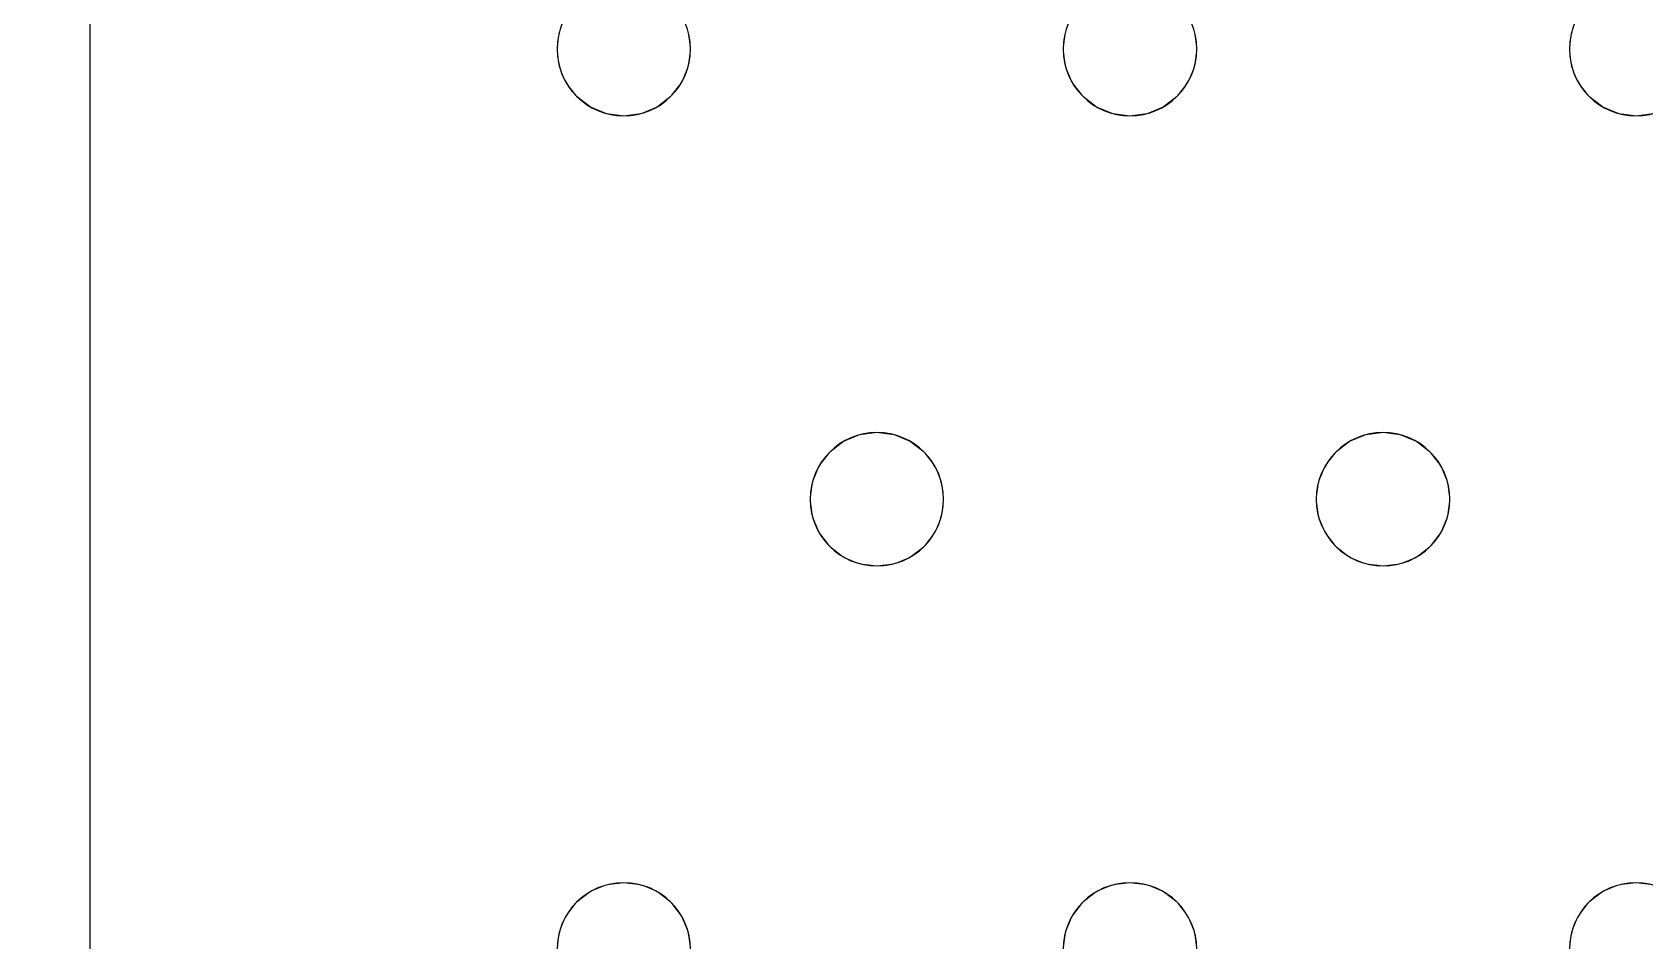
# Model space of a CAD drawing. Header units: millimetres. Extents: x -1 to 1601, y -701 to 1.
# Drawn here: x 800 to 896.6, y -259.5 to -205 of the extents above; entities that cross this region are included whole.
import ezdxf

# ---------------------------------------------------------------- set-up
doc = ezdxf.new("R2010")
doc.units = ezdxf.units.MM
doc.layers.add('IQ_200_3D', color=1, linetype='Continuous')
doc.layers.add('IQ_204_2D', color=7, linetype='Continuous')

msp = doc.modelspace()

# ---------------------------------------------------------------- linework, layer by layer
at = {"layer": 'IQ_200_3D', "lineweight": 18}
for points, invisible_edges in [([(122.762, -68.034, 850), (1477.238, -68.034, 850), (1477.238, -397.966, 850), (122.762, -397.966, 850)], 10), ([(122.762, -68.034, 860), (122.762, -397.966, 860), (1477.238, -397.966, 860), (1477.238, -68.034, 860)], 5), ([(803.451, -145, 888), (831.451, -206, 888), (831.587, -207.035, 888), (831.587, -258.965, 888)], 13), ([(831.451, -206, 888), (803.451, -145, 888), (831.587, -204.965, 888)], 3), ([(803.451, -386.2, 888), (803.451, -145, 888), (831.451, -260, 888), (831.587, -261.035, 888)], 10), ([(831.451, -260, 888), (803.451, -145, 888), (831.587, -258.965, 888)], 3), ([(831.451, -206, 890), (831.587, -204.965, 890), (803.451, -145, 890)], 14), ([(831.587, -207.035, 890), (831.451, -206, 890), (803.451, -145, 890), (831.587, -258.965, 890)], 14), ([(831.451, -260, 890), (831.587, -258.965, 890), (803.451, -145, 890), (803.451, -386.2, 890)], 10), ([(831.587, -204.965, 890), (831.451, -206, 890), (831.451, -206, 888), (831.587, -204.965, 888)], 8), ([(839.451, -206, 890), (839.315, -204.965, 890), (839.315, -204.965, 888), (839.451, -206, 888)], 2), ([(861.784, -206, 888), (861.921, -207.035, 888), (839.451, -206, 888), (839.315, -204.965, 888)], 10), ([(839.315, -204.965, 888), (861.921, -204.965, 888), (861.784, -206, 888)], 13), ([(861.784, -206, 890), (861.921, -204.965, 890), (839.315, -204.965, 890), (839.451, -206, 890)], 10), ([(861.921, -204.965, 890), (861.784, -206, 890), (861.784, -206, 888), (861.921, -204.965, 888)], 8), ([(869.784, -206, 890), (869.648, -204.965, 890), (869.648, -204.965, 888), (869.784, -206, 888)], 2), ([(869.648, -204.965, 888), (892.254, -204.965, 888), (892.118, -206, 888), (869.784, -206, 888)], 5), ([(892.118, -206, 890), (892.254, -204.965, 890), (869.648, -204.965, 890), (869.784, -206, 890)], 10), ([(892.254, -204.965, 890), (892.118, -206, 890), (892.118, -206, 888), (892.254, -204.965, 888)], 8), ([(831.451, -206, 890), (831.587, -207.035, 890), (831.587, -207.035, 888), (831.451, -206, 888)], 2), ([(839.315, -207.035, 890), (839.451, -206, 890), (839.451, -206, 888), (839.315, -207.035, 888)], 8), ([(839.451, -206, 888), (861.921, -207.035, 888), (839.315, -207.035, 888)], 3), ([(861.921, -207.035, 890), (861.784, -206, 890), (839.451, -206, 890), (839.315, -207.035, 890)], 10), ([(861.784, -206, 890), (861.921, -207.035, 890), (861.921, -207.035, 888), (861.784, -206, 888)], 2), ([(869.648, -207.035, 890), (869.784, -206, 890), (869.784, -206, 888), (869.648, -207.035, 888)], 8), ([(869.648, -207.035, 888), (869.784, -206, 888), (892.254, -207.035, 888), (892.654, -208, 888)], 10), ([(892.254, -207.035, 890), (892.118, -206, 890), (869.784, -206, 890), (869.648, -207.035, 890)], 10), ([(892.118, -206, 888), (892.254, -207.035, 888), (869.784, -206, 888)], 14), ([(892.118, -206, 890), (892.254, -207.035, 890), (892.254, -207.035, 888), (892.118, -206, 888)], 2), ([(831.587, -207.035, 890), (831.987, -208, 890), (831.987, -208, 888), (831.587, -207.035, 888)], 10), ([(831.587, -258.965, 888), (831.587, -207.035, 888), (831.987, -208, 888), (831.987, -258, 888)], 5), ([(831.987, -208, 890), (831.587, -207.035, 890), (831.587, -258.965, 890), (831.987, -258, 890)], 10), ([(838.915, -208, 890), (839.315, -207.035, 890), (839.315, -207.035, 888), (838.915, -208, 888)], 10), ([(862.32, -208, 888), (838.915, -208, 888), (839.315, -207.035, 888), (861.921, -207.035, 888)], 5), ([(862.32, -208, 890), (861.921, -207.035, 890), (839.315, -207.035, 890), (838.915, -208, 890)], 10), ([(861.921, -207.035, 890), (862.32, -208, 890), (862.32, -208, 888), (861.921, -207.035, 888)], 10), ([(869.248, -208, 890), (869.648, -207.035, 890), (869.648, -207.035, 888), (869.248, -208, 888)], 10), ([(869.648, -207.035, 888), (892.654, -208, 888), (869.248, -208, 888)], 3), ([(892.654, -208, 890), (892.254, -207.035, 890), (869.648, -207.035, 890), (869.248, -208, 890)], 10), ([(892.254, -207.035, 890), (892.654, -208, 890), (892.654, -208, 888), (892.254, -207.035, 888)], 10), ([(831.987, -208, 890), (832.623, -208.828, 890), (832.623, -208.828, 888), (831.987, -208, 888)], 10), ([(831.987, -208, 888), (832.623, -208.828, 888), (832.623, -257.172, 888), (831.987, -258, 888)], 10), ([(832.623, -208.828, 890), (831.987, -208, 890), (832.623, -257.172, 890), (833.451, -256.536, 890)], 10), ([(831.987, -208, 890), (831.987, -258, 890), (832.623, -257.172, 890)], 13), ([(838.279, -208.828, 890), (838.915, -208, 890), (838.915, -208, 888), (838.279, -208.828, 888)], 10), ([(838.279, -208.828, 888), (838.915, -208, 888), (850.618, -229, 888), (849.582, -229.136, 888)], 10), ([(850.618, -229, 890), (838.915, -208, 890), (838.279, -208.828, 890), (849.582, -229.136, 890)], 5), ([(862.32, -208, 888), (862.956, -208.828, 888), (850.618, -229, 888), (838.915, -208, 888)], 14), ([(850.618, -229, 890), (862.956, -208.828, 890), (862.32, -208, 890), (838.915, -208, 890)], 13), ([(862.32, -208, 890), (862.956, -208.828, 890), (862.956, -208.828, 888), (862.32, -208, 888)], 10), ([(868.613, -208.828, 890), (869.248, -208, 890), (869.248, -208, 888), (868.613, -208.828, 888)], 10), ([(880.951, -229, 888), (868.613, -208.828, 888), (869.248, -208, 888), (892.654, -208, 888)], 13), ([(880.951, -229, 890), (869.248, -208, 890), (868.613, -208.828, 890)], 13), ([(892.654, -208, 890), (869.248, -208, 890), (880.951, -229, 890), (893.289, -208.828, 890)], 7), ([(880.951, -229, 888), (892.654, -208, 888), (893.289, -208.828, 888), (881.986, -229.136, 888)], 5), ([(892.654, -208, 890), (893.289, -208.828, 890), (893.289, -208.828, 888), (892.654, -208, 888)], 10), ([(832.623, -208.828, 890), (833.451, -209.464, 890), (833.451, -209.464, 888), (832.623, -208.828, 888)], 10), ([(832.623, -208.828, 888), (833.451, -209.464, 888), (833.451, -256.536, 888), (832.623, -257.172, 888)], 10), ([(833.451, -209.464, 890), (832.623, -208.828, 890), (833.451, -256.536, 890), (846.618, -233, 890)], 14), ([(833.451, -209.464, 890), (834.416, -209.864, 890), (834.416, -209.864, 888), (833.451, -209.464, 888)], 10), ([(833.451, -209.464, 888), (846.754, -231.965, 888), (846.618, -233, 888), (833.451, -256.536, 888)], 13), ([(834.416, -209.864, 888), (846.754, -231.965, 888), (833.451, -209.464, 888)], 3), ([(846.754, -231.965, 890), (834.416, -209.864, 890), (833.451, -209.464, 890), (846.618, -233, 890)], 5), ([(836.486, -209.864, 890), (837.451, -209.464, 890), (837.451, -209.464, 888), (836.486, -209.864, 888)], 10), ([(836.486, -209.864, 888), (837.451, -209.464, 888), (848.618, -229.536, 888), (847.789, -230.172, 888)], 10), ([(848.618, -229.536, 890), (837.451, -209.464, 890), (836.486, -209.864, 890)], 13), ([(837.451, -209.464, 890), (838.279, -208.828, 890), (838.279, -208.828, 888), (837.451, -209.464, 888)], 10), ([(837.451, -209.464, 888), (838.279, -208.828, 888), (849.582, -229.136, 888), (848.618, -229.536, 888)], 10), ([(849.582, -229.136, 890), (838.279, -208.828, 890), (837.451, -209.464, 890), (848.618, -229.536, 890)], 5), ([(862.956, -208.828, 888), (863.784, -209.464, 888), (851.653, -229.136, 888), (850.618, -229, 888)], 10), ([(862.956, -208.828, 890), (850.618, -229, 890), (851.653, -229.136, 890)], 13), ([(863.784, -209.464, 890), (862.956, -208.828, 890), (851.653, -229.136, 890), (852.618, -229.536, 890)], 10), ([(852.618, -229.536, 888), (851.653, -229.136, 888), (863.784, -209.464, 888), (864.749, -209.864, 888)], 10), ([(864.749, -209.864, 890), (863.784, -209.464, 890), (852.618, -229.536, 890), (853.446, -230.172, 890)], 10), ([(862.956, -208.828, 890), (863.784, -209.464, 890), (863.784, -209.464, 888), (862.956, -208.828, 888)], 10), ([(863.784, -209.464, 890), (864.749, -209.864, 890), (864.749, -209.864, 888), (863.784, -209.464, 888)], 10), ([(866.82, -209.864, 890), (867.784, -209.464, 890), (867.784, -209.464, 888), (866.82, -209.864, 888)], 10), ([(866.82, -209.864, 888), (867.784, -209.464, 888), (878.951, -229.536, 888), (878.122, -230.172, 888)], 10), ([(878.951, -229.536, 890), (879.916, -229.136, 890), (867.784, -209.464, 890), (866.82, -209.864, 890)], 10), ([(867.784, -209.464, 890), (868.613, -208.828, 890), (868.613, -208.828, 888), (867.784, -209.464, 888)], 10), ([(867.784, -209.464, 888), (868.613, -208.828, 888), (879.916, -229.136, 888), (878.951, -229.536, 888)], 10), ([(879.916, -229.136, 890), (880.951, -229, 890), (868.613, -208.828, 890), (867.784, -209.464, 890)], 10), ([(868.613, -208.828, 888), (880.951, -229, 888), (879.916, -229.136, 888)], 13), ([(881.986, -229.136, 890), (893.289, -208.828, 890), (880.951, -229, 890)], 3), ([(881.986, -229.136, 888), (893.289, -208.828, 888), (894.118, -209.464, 888), (882.951, -229.536, 888)], 5), ([(894.118, -209.464, 890), (893.289, -208.828, 890), (881.986, -229.136, 890), (882.951, -229.536, 890)], 10), ([(895.082, -209.864, 888), (883.779, -230.172, 888), (882.951, -229.536, 888), (894.118, -209.464, 888)], 5), ([(895.082, -209.864, 890), (894.118, -209.464, 890), (882.951, -229.536, 890), (883.779, -230.172, 890)], 10), ([(893.289, -208.828, 890), (894.118, -209.464, 890), (894.118, -209.464, 888), (893.289, -208.828, 888)], 10), ([(894.118, -209.464, 890), (895.082, -209.864, 890), (895.082, -209.864, 888), (894.118, -209.464, 888)], 10), ([(835.451, -210, 888), (834.416, -209.864, 888), (834.416, -209.864, 890), (835.451, -210, 890)], 10), ([(834.416, -209.864, 888), (835.451, -210, 888), (847.153, -231, 888), (846.754, -231.965, 888)], 10), ([(835.451, -210, 890), (834.416, -209.864, 890), (847.153, -231, 890), (847.789, -230.172, 890)], 10), ([(847.153, -231, 890), (834.416, -209.864, 890), (846.754, -231.965, 890)], 3), ([(836.486, -209.864, 888), (835.451, -210, 888), (835.451, -210, 890), (836.486, -209.864, 890)], 10), ([(835.451, -210, 888), (836.486, -209.864, 888), (847.789, -230.172, 888), (847.153, -231, 888)], 10), ([(836.486, -209.864, 890), (835.451, -210, 890), (847.789, -230.172, 890), (848.618, -229.536, 890)], 10), ([(864.749, -209.864, 888), (865.784, -210, 888), (853.446, -230.172, 888), (852.618, -229.536, 888)], 10), ([(865.784, -210, 890), (864.749, -209.864, 890), (853.446, -230.172, 890), (854.082, -231, 890)], 10), ([(865.784, -210, 888), (877.487, -231, 888), (854.082, -231, 888), (853.446, -230.172, 888)], 11), ([(877.487, -231, 890), (878.122, -230.172, 890), (865.784, -210, 890), (854.082, -231, 890)], 14), ([(865.784, -210, 888), (864.749, -209.864, 888), (864.749, -209.864, 890), (865.784, -210, 890)], 10), ([(866.82, -209.864, 888), (865.784, -210, 888), (865.784, -210, 890), (866.82, -209.864, 890)], 10), ([(865.784, -210, 888), (866.82, -209.864, 888), (878.122, -230.172, 888), (877.487, -231, 888)], 10), ([(878.122, -230.172, 890), (878.951, -229.536, 890), (866.82, -209.864, 890), (865.784, -210, 890)], 10), ([(883.779, -230.172, 888), (895.082, -209.864, 888), (896.118, -210, 888), (884.415, -231, 888)], 5), ([(896.118, -210, 890), (895.082, -209.864, 890), (883.779, -230.172, 890), (884.415, -231, 890)], 10), ([(907.82, -231, 888), (884.815, -231.965, 888), (884.415, -231, 888), (896.118, -210, 888)], 13), ([(907.82, -231, 890), (896.118, -210, 890), (884.415, -231, 890)], 15), ([(896.118, -210, 888), (895.082, -209.864, 888), (895.082, -209.864, 890), (896.118, -210, 890)], 10), ([(897.153, -209.864, 888), (896.118, -210, 888), (896.118, -210, 890), (897.153, -209.864, 890)], 10), ([(896.118, -210, 888), (897.153, -209.864, 888), (908.456, -230.172, 888), (907.82, -231, 888)], 10), ([(908.456, -230.172, 890), (897.153, -209.864, 890), (896.118, -210, 890), (907.82, -231, 890)], 5), ([(849.582, -229.136, 888), (850.618, -229, 888), (850.618, -229, 890), (849.582, -229.136, 890)], 10), ([(850.618, -229, 888), (851.653, -229.136, 888), (851.653, -229.136, 890), (850.618, -229, 890)], 10), ([(879.916, -229.136, 888), (880.951, -229, 888), (880.951, -229, 890), (879.916, -229.136, 890)], 10), ([(880.951, -229, 888), (881.986, -229.136, 888), (881.986, -229.136, 890), (880.951, -229, 890)], 10), ([(848.618, -229.536, 890), (847.789, -230.172, 890), (847.789, -230.172, 888), (848.618, -229.536, 888)], 10), ([(849.582, -229.136, 890), (848.618, -229.536, 890), (848.618, -229.536, 888), (849.582, -229.136, 888)], 10), ([(852.618, -229.536, 890), (851.653, -229.136, 890), (851.653, -229.136, 888), (852.618, -229.536, 888)], 10), ([(853.446, -230.172, 890), (852.618, -229.536, 890), (852.618, -229.536, 888), (853.446, -230.172, 888)], 10), ([(878.951, -229.536, 890), (878.122, -230.172, 890), (878.122, -230.172, 888), (878.951, -229.536, 888)], 10), ([(879.916, -229.136, 890), (878.951, -229.536, 890), (878.951, -229.536, 888), (879.916, -229.136, 888)], 10), ([(882.951, -229.536, 890), (881.986, -229.136, 890), (881.986, -229.136, 888), (882.951, -229.536, 888)], 10), ([(883.779, -230.172, 890), (882.951, -229.536, 890), (882.951, -229.536, 888), (883.779, -230.172, 888)], 10), ([(847.789, -230.172, 890), (847.153, -231, 890), (847.153, -231, 888), (847.789, -230.172, 888)], 10), ([(854.082, -231, 890), (853.446, -230.172, 890), (853.446, -230.172, 888), (854.082, -231, 888)], 10), ([(878.122, -230.172, 890), (877.487, -231, 890), (877.487, -231, 888), (878.122, -230.172, 888)], 10), ([(884.415, -231, 890), (883.779, -230.172, 890), (883.779, -230.172, 888), (884.415, -231, 888)], 10), ([(847.153, -231, 890), (846.754, -231.965, 890), (846.754, -231.965, 888), (847.153, -231, 888)], 10), ([(854.481, -231.965, 890), (854.082, -231, 890), (854.082, -231, 888), (854.481, -231.965, 888)], 10), ([(854.481, -231.965, 888), (854.082, -231, 888), (877.487, -231, 888), (877.087, -231.965, 888)], 10), ([(877.487, -231, 890), (854.082, -231, 890), (854.481, -231.965, 890)], 13), ([(877.087, -231.965, 890), (877.487, -231, 890), (854.481, -231.965, 890), (854.618, -233, 890)], 10), ([(877.487, -231, 890), (877.087, -231.965, 890), (877.087, -231.965, 888), (877.487, -231, 888)], 10), ([(884.815, -231.965, 890), (884.415, -231, 890), (884.415, -231, 888), (884.815, -231.965, 888)], 10), ([(884.815, -231.965, 890), (907.421, -231.965, 890), (907.82, -231, 890), (884.415, -231, 890)], 5), ([(907.421, -231.965, 888), (884.951, -233, 888), (884.815, -231.965, 888), (907.82, -231, 888)], 5), ([(846.754, -231.965, 890), (846.618, -233, 890), (846.618, -233, 888), (846.754, -231.965, 888)], 8), ([(854.618, -233, 890), (854.481, -231.965, 890), (854.481, -231.965, 888), (854.618, -233, 888)], 2), ([(854.618, -233, 888), (854.481, -231.965, 888), (877.087, -231.965, 888), (876.951, -233, 888)], 10), ([(877.087, -231.965, 890), (854.618, -233, 890), (876.951, -233, 890)], 3), ([(877.087, -231.965, 890), (876.951, -233, 890), (876.951, -233, 888), (877.087, -231.965, 888)], 8), ([(884.951, -233, 890), (884.815, -231.965, 890), (884.815, -231.965, 888), (884.951, -233, 888)], 2), ([(884.951, -233, 890), (907.284, -233, 890), (907.421, -231.965, 890), (884.815, -231.965, 890)], 5), ([(907.284, -233, 888), (884.951, -233, 888), (907.421, -231.965, 888)], 3), ([(833.451, -256.536, 888), (846.618, -233, 888), (846.754, -234.035, 888), (834.416, -256.136, 888)], 5), ([(846.754, -234.035, 890), (846.618, -233, 890), (833.451, -256.536, 890), (834.416, -256.136, 890)], 10), ([(846.618, -233, 890), (846.754, -234.035, 890), (846.754, -234.035, 888), (846.618, -233, 888)], 2), ([(854.481, -234.035, 890), (854.618, -233, 890), (854.618, -233, 888), (854.481, -234.035, 888)], 8), ([(877.087, -234.035, 888), (854.481, -234.035, 888), (854.618, -233, 888), (876.951, -233, 888)], 5), ([(877.087, -234.035, 890), (876.951, -233, 890), (854.618, -233, 890), (854.481, -234.035, 890)], 10), ([(876.951, -233, 890), (877.087, -234.035, 890), (877.087, -234.035, 888), (876.951, -233, 888)], 2), ([(884.815, -234.035, 890), (884.951, -233, 890), (884.951, -233, 888), (884.815, -234.035, 888)], 8), ([(884.951, -233, 888), (907.284, -233, 888), (907.421, -234.035, 888), (884.815, -234.035, 888)], 5), ([(907.421, -234.035, 890), (907.284, -233, 890), (884.951, -233, 890), (884.815, -234.035, 890)], 10), ([(834.416, -256.136, 888), (846.754, -234.035, 888), (847.153, -235, 888), (835.451, -256, 888)], 5), ([(846.754, -234.035, 890), (834.416, -256.136, 890), (847.153, -235, 890)], 3), ([(846.754, -234.035, 890), (847.153, -235, 890), (847.153, -235, 888), (846.754, -234.035, 888)], 10), ([(854.082, -235, 890), (854.481, -234.035, 890), (854.481, -234.035, 888), (854.082, -235, 888)], 10), ([(877.487, -235, 888), (854.082, -235, 888), (854.481, -234.035, 888), (877.087, -234.035, 888)], 5), ([(877.487, -235, 890), (877.087, -234.035, 890), (854.481, -234.035, 890), (854.082, -235, 890)], 10), ([(877.087, -234.035, 890), (877.487, -235, 890), (877.487, -235, 888), (877.087, -234.035, 888)], 10), ([(884.415, -235, 890), (884.815, -234.035, 890), (884.815, -234.035, 888), (884.415, -235, 888)], 10), ([(907.82, -235, 888), (884.415, -235, 888), (884.815, -234.035, 888), (907.421, -234.035, 888)], 5), ([(907.82, -235, 890), (907.421, -234.035, 890), (884.815, -234.035, 890), (884.415, -235, 890)], 10), ([(835.451, -256, 890), (847.789, -235.828, 890), (847.153, -235, 890), (834.416, -256.136, 890)], 5), ([(835.451, -256, 888), (847.153, -235, 888), (847.789, -235.828, 888)], 13), ([(847.153, -235, 890), (847.789, -235.828, 890), (847.789, -235.828, 888), (847.153, -235, 888)], 10), ([(853.446, -235.828, 890), (854.082, -235, 890), (854.082, -235, 888), (853.446, -235.828, 888)], 10), ([(854.082, -235, 888), (877.487, -235, 888), (865.784, -256, 888), (853.446, -235.828, 888)], 7), ([(853.446, -235.828, 890), (865.784, -256, 890), (854.082, -235, 890)], 3), ([(877.487, -235, 890), (854.082, -235, 890), (865.784, -256, 890), (878.122, -235.828, 890)], 7), ([(878.122, -235.828, 888), (866.82, -256.136, 888), (865.784, -256, 888), (877.487, -235, 888)], 5), ([(877.487, -235, 890), (878.122, -235.828, 890), (878.122, -235.828, 888), (877.487, -235, 888)], 10), ([(883.779, -235.828, 890), (884.415, -235, 890), (884.415, -235, 888), (883.779, -235.828, 888)], 10), ([(884.415, -235, 888), (907.82, -235, 888), (896.118, -256, 888), (883.779, -235.828, 888)], 7), ([(883.779, -235.828, 890), (895.082, -256.136, 890), (896.118, -256, 890), (884.415, -235, 890)], 5), ([(907.82, -235, 890), (884.415, -235, 890), (896.118, -256, 890)], 15), ([(908.456, -235.828, 888), (896.118, -256, 888), (907.82, -235, 888)], 3), ([(896.118, -256, 890), (897.153, -256.136, 890), (908.456, -235.828, 890), (907.82, -235, 890)], 10), ([(847.789, -235.828, 888), (848.618, -236.464, 888), (836.486, -256.136, 888), (835.451, -256, 888)], 10), ([(836.486, -256.136, 890), (848.618, -236.464, 890), (847.789, -235.828, 890), (835.451, -256, 890)], 5), ([(836.486, -256.136, 888), (848.618, -236.464, 888), (837.451, -256.536, 888)], 3), ([(848.618, -236.464, 890), (836.486, -256.136, 890), (837.451, -256.536, 890)], 13), ([(849.582, -236.864, 888), (838.279, -257.172, 888), (837.451, -256.536, 888), (848.618, -236.464, 888)], 5), ([(837.451, -256.536, 890), (838.279, -257.172, 890), (849.582, -236.864, 890), (848.618, -236.464, 890)], 10), ([(847.789, -235.828, 890), (848.618, -236.464, 890), (848.618, -236.464, 888), (847.789, -235.828, 888)], 10), ([(848.618, -236.464, 890), (849.582, -236.864, 890), (849.582, -236.864, 888), (848.618, -236.464, 888)], 10), ([(851.653, -236.864, 890), (852.618, -236.464, 890), (852.618, -236.464, 888), (851.653, -236.864, 888)], 10), ([(851.653, -236.864, 888), (852.618, -236.464, 888), (863.784, -256.536, 888), (862.956, -257.172, 888)], 10), ([(852.618, -236.464, 890), (851.653, -236.864, 890), (863.784, -256.536, 890), (864.749, -256.136, 890)], 10), ([(852.618, -236.464, 890), (853.446, -235.828, 890), (853.446, -235.828, 888), (852.618, -236.464, 888)], 10), ([(864.749, -256.136, 888), (852.618, -236.464, 888), (853.446, -235.828, 888), (865.784, -256, 888)], 5), ([(853.446, -235.828, 890), (852.618, -236.464, 890), (864.749, -256.136, 890), (865.784, -256, 890)], 10), ([(863.784, -256.536, 888), (852.618, -236.464, 888), (864.749, -256.136, 888)], 3), ([(866.82, -256.136, 890), (878.951, -236.464, 890), (878.122, -235.828, 890), (865.784, -256, 890)], 5), ([(878.951, -236.464, 888), (866.82, -256.136, 888), (878.122, -235.828, 888)], 3), ([(867.784, -256.536, 888), (866.82, -256.136, 888), (878.951, -236.464, 888), (879.916, -236.864, 888)], 10), ([(878.951, -236.464, 890), (866.82, -256.136, 890), (867.784, -256.536, 890), (879.916, -236.864, 890)], 5), ([(878.122, -235.828, 890), (878.951, -236.464, 890), (878.951, -236.464, 888), (878.122, -235.828, 888)], 10), ([(878.951, -236.464, 890), (879.916, -236.864, 890), (879.916, -236.864, 888), (878.951, -236.464, 888)], 10), ([(881.986, -236.864, 890), (882.951, -236.464, 890), (882.951, -236.464, 888), (881.986, -236.864, 888)], 10), ([(881.986, -236.864, 888), (882.951, -236.464, 888), (894.118, -256.536, 888), (893.289, -257.172, 888)], 10), ([(894.118, -256.536, 890), (895.082, -256.136, 890), (882.951, -236.464, 890), (881.986, -236.864, 890)], 10), ([(882.951, -236.464, 890), (883.779, -235.828, 890), (883.779, -235.828, 888), (882.951, -236.464, 888)], 10), ([(895.082, -256.136, 888), (882.951, -236.464, 888), (883.779, -235.828, 888), (896.118, -256, 888)], 5), ([(882.951, -236.464, 890), (895.082, -256.136, 890), (883.779, -235.828, 890)], 3), ([(894.118, -256.536, 888), (882.951, -236.464, 888), (895.082, -256.136, 888)], 3), ([(897.153, -256.136, 888), (896.118, -256, 888), (908.456, -235.828, 888), (909.284, -236.464, 888)], 10), ([(850.618, -237, 888), (838.279, -257.172, 888), (849.582, -236.864, 888)], 3), ([(850.618, -237, 890), (849.582, -236.864, 890), (838.279, -257.172, 890), (838.915, -258, 890)], 10), ([(838.915, -258, 888), (838.279, -257.172, 888), (850.618, -237, 888), (862.32, -258, 888)], 14), ([(850.618, -237, 890), (838.915, -258, 890), (862.32, -258, 890), (862.956, -257.172, 890)], 11), ([(850.618, -237, 888), (849.582, -236.864, 888), (849.582, -236.864, 890), (850.618, -237, 890)], 10), ([(851.653, -236.864, 888), (850.618, -237, 888), (850.618, -237, 890), (851.653, -236.864, 890)], 10), ([(850.618, -237, 888), (851.653, -236.864, 888), (862.956, -257.172, 888), (862.32, -258, 888)], 10), ([(851.653, -236.864, 890), (850.618, -237, 890), (862.956, -257.172, 890), (863.784, -256.536, 890)], 10), ([(868.613, -257.172, 888), (867.784, -256.536, 888), (879.916, -236.864, 888), (880.951, -237, 888)], 10), ([(879.916, -236.864, 890), (867.784, -256.536, 890), (868.613, -257.172, 890)], 13), ([(868.613, -257.172, 890), (869.248, -258, 890), (880.951, -237, 890), (879.916, -236.864, 890)], 10), ([(869.248, -258, 888), (868.613, -257.172, 888), (880.951, -237, 888), (892.654, -258, 888)], 14), ([(892.654, -258, 890), (893.289, -257.172, 890), (880.951, -237, 890), (869.248, -258, 890)], 14), ([(880.951, -237, 888), (879.916, -236.864, 888), (879.916, -236.864, 890), (880.951, -237, 890)], 10), ([(881.986, -236.864, 888), (880.951, -237, 888), (880.951, -237, 890), (881.986, -236.864, 890)], 10), ([(893.289, -257.172, 888), (892.654, -258, 888), (880.951, -237, 888), (881.986, -236.864, 888)], 10), ([(881.986, -236.864, 890), (880.951, -237, 890), (893.289, -257.172, 890), (894.118, -256.536, 890)], 10), ([(834.416, -256.136, 888), (835.451, -256, 888), (835.451, -256, 890), (834.416, -256.136, 890)], 10), ([(835.451, -256, 888), (836.486, -256.136, 888), (836.486, -256.136, 890), (835.451, -256, 890)], 10), ([(864.749, -256.136, 888), (865.784, -256, 888), (865.784, -256, 890), (864.749, -256.136, 890)], 10), ([(865.784, -256, 888), (866.82, -256.136, 888), (866.82, -256.136, 890), (865.784, -256, 890)], 10), ([(895.082, -256.136, 888), (896.118, -256, 888), (896.118, -256, 890), (895.082, -256.136, 890)], 10), ([(896.118, -256, 888), (897.153, -256.136, 888), (897.153, -256.136, 890), (896.118, -256, 890)], 10), ([(833.451, -256.536, 890), (832.623, -257.172, 890), (832.623, -257.172, 888), (833.451, -256.536, 888)], 10), ([(834.416, -256.136, 890), (833.451, -256.536, 890), (833.451, -256.536, 888), (834.416, -256.136, 888)], 10), ([(837.451, -256.536, 890), (836.486, -256.136, 890), (836.486, -256.136, 888), (837.451, -256.536, 888)], 10), ([(838.279, -257.172, 890), (837.451, -256.536, 890), (837.451, -256.536, 888), (838.279, -257.172, 888)], 10), ([(863.784, -256.536, 890), (862.956, -257.172, 890), (862.956, -257.172, 888), (863.784, -256.536, 888)], 10), ([(864.749, -256.136, 890), (863.784, -256.536, 890), (863.784, -256.536, 888), (864.749, -256.136, 888)], 10), ([(867.784, -256.536, 890), (866.82, -256.136, 890), (866.82, -256.136, 888), (867.784, -256.536, 888)], 10), ([(868.613, -257.172, 890), (867.784, -256.536, 890), (867.784, -256.536, 888), (868.613, -257.172, 888)], 10), ([(894.118, -256.536, 890), (893.289, -257.172, 890), (893.289, -257.172, 888), (894.118, -256.536, 888)], 10), ([(895.082, -256.136, 890), (894.118, -256.536, 890), (894.118, -256.536, 888), (895.082, -256.136, 888)], 10), ([(831.987, -258, 890), (831.587, -258.965, 890), (831.587, -258.965, 888), (831.987, -258, 888)], 10), ([(832.623, -257.172, 890), (831.987, -258, 890), (831.987, -258, 888), (832.623, -257.172, 888)], 10), ([(838.915, -258, 890), (838.279, -257.172, 890), (838.279, -257.172, 888), (838.915, -258, 888)], 10), ([(839.315, -258.965, 890), (838.915, -258, 890), (838.915, -258, 888), (839.315, -258.965, 888)], 10), ([(839.315, -258.965, 888), (838.915, -258, 888), (862.32, -258, 888), (861.921, -258.965, 888)], 10), ([(862.32, -258, 890), (838.915, -258, 890), (839.315, -258.965, 890)], 13), ([(839.315, -258.965, 890), (839.451, -260, 890), (861.921, -258.965, 890), (862.32, -258, 890)], 10), ([(862.32, -258, 890), (861.921, -258.965, 890), (861.921, -258.965, 888), (862.32, -258, 888)], 10), ([(862.956, -257.172, 890), (862.32, -258, 890), (862.32, -258, 888), (862.956, -257.172, 888)], 10), ([(869.248, -258, 890), (868.613, -257.172, 890), (868.613, -257.172, 888), (869.248, -258, 888)], 10), ([(869.648, -258.965, 890), (869.248, -258, 890), (869.248, -258, 888), (869.648, -258.965, 888)], 10), ([(869.648, -258.965, 888), (869.248, -258, 888), (892.654, -258, 888), (892.254, -258.965, 888)], 10), ([(892.654, -258, 890), (869.248, -258, 890), (869.648, -258.965, 890)], 13), ([(892.254, -258.965, 890), (892.654, -258, 890), (869.648, -258.965, 890), (869.784, -260, 890)], 10), ([(892.654, -258, 890), (892.254, -258.965, 890), (892.254, -258.965, 888), (892.654, -258, 888)], 10), ([(893.289, -257.172, 890), (892.654, -258, 890), (892.654, -258, 888), (893.289, -257.172, 888)], 10), ([(831.587, -258.965, 890), (831.451, -260, 890), (831.451, -260, 888), (831.587, -258.965, 888)], 8), ([(839.451, -260, 890), (839.315, -258.965, 890), (839.315, -258.965, 888), (839.451, -260, 888)], 2), ([(839.451, -260, 888), (839.315, -258.965, 888), (861.921, -258.965, 888), (861.784, -260, 888)], 10), ([(839.451, -260, 890), (839.315, -261.035, 890), (861.784, -260, 890), (861.921, -258.965, 890)], 10), ([(861.921, -258.965, 890), (861.784, -260, 890), (861.784, -260, 888), (861.921, -258.965, 888)], 8), ([(869.784, -260, 890), (869.648, -258.965, 890), (869.648, -258.965, 888), (869.784, -260, 888)], 2), ([(892.254, -258.965, 888), (892.118, -260, 888), (869.784, -260, 888), (869.648, -258.965, 888)], 10), ([(892.118, -260, 890), (892.254, -258.965, 890), (869.784, -260, 890), (869.648, -261.035, 890)], 10), ([(892.254, -258.965, 890), (892.118, -260, 890), (892.118, -260, 888), (892.254, -258.965, 888)], 8)]:
    msp.add_3dface(points, dxfattribs=dict(at, invisible_edges=invisible_edges))
msp.add_3dface([(803.451, -145, 890), (803.451, -145, 888), (803.451, -386.2, 888), (803.451, -386.2, 890)], dxfattribs=at)
at = {"layer": 'IQ_204_2D'}
msp.add_line((803.451, -145), (803.451, -386.2), dxfattribs=at)
for centre, start, end in [((835.451, -206), 360, 180), ((865.784, -206), 360, 180), ((896.118, -206), 360, 180), ((835.451, -206), 180, 360), ((865.784, -206), 180, 360), ((896.118, -206), 180, 360), ((850.618, -233), 0, 180), ((880.951, -233), 360, 180), ((850.618, -233), 180, 360), ((880.951, -233), 180, 360), ((835.451, -260), 360, 180), ((865.784, -260), 360, 180), ((896.118, -260), 360, 180)]:
    msp.add_arc(centre, 4, start, end, dxfattribs=at)

# ---------------------------------------------------------------- meshes
at = {"layer": 'IQ_200_3D', "lineweight": 18}
mesh = msp.add_polyface(dxfattribs=at)
corners = [(1600, 0, 850), (1600, -700, 850), (0, -700, 850), (0, 0, 850), (1210.5, -594, 850), (1211.556, -602.023, 850), (1214.653, -609.5, 850), (1219.58, -615.92, 850), (1226, -620.847, 850), (1233.477, -623.944, 850), (1241.5, -625, 850), (1459.5, -625, 850), (1467.523, -623.944, 850), (1475, -620.847, 850), (1481.42, -615.92, 850), (1486.347, -609.5, 850), (1489.444, -602.023, 850), (1490.5, -594, 850), (1490.5, -476, 850), (1489.444, -467.977, 850), (1486.347, -460.5, 850), (1481.42, -454.08, 850), (1475, -449.153, 850), (1467.523, -446.056, 850), (1459.5, -445, 850), (1241.5, -445, 850), (1233.477, -446.056, 850), (1226, -449.153, 850), (1219.58, -454.08, 850), (1214.653, -460.5, 850), (1211.556, -467.977, 850), (1210.5, -476, 850), (1477.5, -68.034, 850), (122.5, -68.034, 850), (110.412, -69.625, 850), (99.148, -74.291, 850), (89.475, -81.713, 850), (82.053, -91.386, 850), (77.388, -102.65, 850), (75.796, -114.738, 850), (75.796, -351.262, 850), (77.388, -363.35, 850), (82.053, -374.614, 850), (89.475, -384.287, 850), (99.148, -391.709, 850), (110.412, -396.375, 850), (122.5, -397.966, 850), (1477.5, -397.966, 850), (1489.588, -396.375, 850), (1500.852, -391.709, 850), (1510.525, -384.287, 850), (1517.947, -374.614, 850), (1522.612, -363.35, 850), (1524.204, -351.262, 850), (1524.204, -114.738, 850), (1522.612, -102.65, 850), (1517.947, -91.386, 850), (1510.525, -81.713, 850), (1500.852, -74.291, 850), (1489.588, -69.625, 850)]
mesh.append_faces([[corners[k] for k in face] for face in [(37, 3, 36), (35, 3, 34), (4, 46, 31), (31, 46, 30), (55, 0, 54), (16, 1, 15), (14, 1, 13), (21, 49, 20), (11, 1, 10)]], dxfattribs={"vtx0": -1, "vtx1": -1})
mesh.append_faces([[corners[k] for k in face] for face in [(3, 37, 38), (3, 38, 39), (3, 39, 40, 2), (2, 40, 41), (46, 4, 5), (2, 6, 7), (46, 29, 30), (46, 28, 29), (26, 46, 47, 25), (46, 26, 27), (0, 59, 32, 3), (20, 49, 50, 19), (47, 24, 25), (0, 55, 56), (1, 52, 53), (19, 50, 51, 18), (1, 16, 17)]], dxfattribs={"vtx0": -1, "vtx2": -1})
mesh.append_faces([[corners[k] for k in face] for face in [(2, 45, 46, 5), (1, 17, 18, 51)]], dxfattribs={"vtx0": -1, "vtx2": -1, "vtx3": -1})
mesh.append_faces([[corners[k] for k in face] for face in [(41, 42, 2), (35, 36, 3), (33, 34, 3, 32), (43, 44, 2), (44, 45, 2), (42, 43, 2), (5, 6, 2), (27, 28, 46), (7, 8, 2), (8, 9, 2), (58, 59, 0), (56, 57, 0), (57, 58, 0), (51, 52, 1), (23, 24, 47), (11, 12, 1), (12, 13, 1), (14, 15, 1)]], dxfattribs={"vtx1": -1, "vtx2": -1})
mesh.append_faces([[corners[k] for k in face] for face in [(1, 2, 9, 10), (47, 48, 22, 23), (48, 49, 21, 22), (53, 54, 0, 1)]], dxfattribs={"vtx1": -1, "vtx3": -1})
mesh = msp.add_polyface(dxfattribs=at)
corners = [(1600, -700, 900), (1600, -23, 900), (0, -23, 900), (0, -700, 900), (90, -35.113, 900), (1510, -35.113, 900), (1529.382, -37.665, 900), (1547.443, -45.146, 900), (1562.953, -57.047, 900), (1574.854, -72.557, 900), (1582.335, -90.618, 900), (1584.887, -110, 900), (1584.887, -610, 900), (1582.335, -629.382, 900), (1574.854, -647.443, 900), (1562.953, -662.953, 900), (1547.443, -674.854, 900), (1529.382, -682.335, 900), (1510, -684.887, 900), (90, -684.887, 900), (70.618, -682.335, 900), (52.557, -674.854, 900), (37.047, -662.953, 900), (25.146, -647.443, 900), (17.665, -629.382, 900), (15.113, -610, 900), (15.113, -110, 900), (17.665, -90.618, 900), (25.146, -72.557, 900), (37.047, -57.047, 900), (52.557, -45.146, 900), (70.618, -37.665, 900)]
mesh.append_faces([[corners[k] for k in face] for face in [(9, 1, 8), (14, 0, 13), (31, 2, 30), (28, 2, 27), (21, 3, 20), (23, 3, 22)]], dxfattribs={"vtx0": -1, "vtx1": -1})
mesh.append_faces([[corners[k] for k in face] for face in [(1, 9, 10), (1, 11, 12, 0), (0, 14, 15), (0, 18, 19), (2, 28, 29), (3, 23, 24)]], dxfattribs={"vtx0": -1, "vtx2": -1})
mesh.append_faces([[corners[k] for k in face] for face in [(10, 11, 1), (5, 6, 1), (7, 8, 1), (6, 7, 1), (12, 13, 0), (15, 16, 0), (17, 18, 0), (16, 17, 0), (31, 4, 2), (29, 30, 2), (26, 27, 2), (21, 22, 3), (24, 25, 3)]], dxfattribs={"vtx1": -1, "vtx2": -1})
mesh.append_faces([[corners[k] for k in face] for face in [(4, 5, 1, 2), (25, 26, 2, 3), (19, 20, 3, 0)]], dxfattribs={"vtx1": -1, "vtx3": -1})
mesh = msp.add_polyface(dxfattribs=at)
corners = [(1510, -48.392, 890), (90, -48.392, 890), (66.424, -53.082, 890), (46.437, -66.437, 890), (33.082, -86.424, 890), (28.392, -110, 890), (28.392, -610, 890), (33.082, -633.576, 890), (46.437, -653.563, 890), (66.424, -666.918, 890), (90, -671.608, 890), (1510, -671.608, 890), (1533.576, -666.918, 890), (1553.563, -653.563, 890), (1566.918, -633.576, 890), (1571.608, -610, 890), (1571.608, -110, 890), (1566.918, -86.424, 890), (1553.563, -66.437, 890), (1533.576, -53.082, 890), (122.5, -418.034, 890), (1477.5, -418.034, 890), (1489.656, -419.634, 890), (1500.983, -424.326, 890), (1510.71, -431.79, 890), (1518.174, -441.517, 890), (1522.866, -452.844, 890), (1524.466, -465, 890), (1524.466, -605, 890), (1522.866, -617.156, 890), (1518.174, -628.483, 890), (1510.71, -638.21, 890), (1500.983, -645.674, 890), (1489.656, -650.366, 890), (1477.5, -651.966, 890), (122.5, -651.966, 890), (110.344, -650.366, 890), (99.017, -645.674, 890), (89.29, -638.21, 890), (81.826, -628.483, 890), (77.134, -617.156, 890), (75.534, -605, 890), (75.534, -465, 890), (77.134, -452.844, 890), (81.826, -441.517, 890), (89.29, -431.79, 890), (99.017, -424.326, 890), (110.344, -419.634, 890), (122.5, -68.034, 890), (1477.5, -68.034, 890), (1489.588, -69.625, 890), (1500.852, -74.291, 890), (1510.525, -81.713, 890), (1517.947, -91.386, 890), (1522.612, -102.65, 890), (1524.204, -114.738, 890), (1524.204, -351.262, 890), (1522.612, -363.35, 890), (1517.947, -374.614, 890), (1510.525, -384.287, 890), (1500.852, -391.709, 890), (1489.588, -396.375, 890), (1477.5, -397.966, 890), (122.5, -397.966, 890), (110.412, -396.375, 890), (99.148, -391.709, 890), (89.475, -384.287, 890), (82.053, -374.614, 890), (77.388, -363.35, 890), (75.796, -351.262, 890), (75.796, -114.738, 890), (77.388, -102.65, 890), (82.053, -91.386, 890), (89.475, -81.713, 890), (99.148, -74.291, 890), (110.412, -69.625, 890)]
mesh.append_faces([[corners[k] for k in face] for face in [(65, 47, 64), (75, 1, 74), (71, 5, 70), (73, 2, 72)]], dxfattribs={"vtx0": -1, "vtx1": -1})
mesh.append_faces([[corners[k] for k in face] for face in [(15, 28, 29, 14), (11, 32, 33), (16, 55, 56, 15), (54, 17, 18, 53), (53, 18, 19, 52), (52, 19, 0, 51), (0, 50, 51), (10, 37, 38, 9), (64, 47, 20, 63), (8, 39, 40, 7), (39, 8, 9, 38), (69, 42, 43), (1, 75, 48, 0), (3, 71, 72, 2)]], dxfattribs={"vtx0": -1, "vtx2": -1})
mesh.append_faces([[corners[k] for k in face] for face in [(6, 41, 42, 69)]], dxfattribs={"vtx0": -1, "vtx2": -1, "vtx3": -1})
mesh.append_faces([[corners[k] for k in face] for face in [(11, 33, 34, 35), (71, 3, 4, 5)]], dxfattribs={"vtx0": -1, "vtx3": -1})
mesh.append_faces([[corners[k] for k in face] for face in [(49, 50, 0, 48), (36, 37, 10)]], dxfattribs={"vtx1": -1, "vtx2": -1})
mesh.append_faces([[corners[k] for k in face] for face in [(27, 28, 15, 56)]], dxfattribs={"vtx1": -1, "vtx2": -1, "vtx3": -1})
mesh.append_faces([[corners[k] for k in face] for face in [(13, 14, 29, 30), (12, 13, 30, 31), (26, 27, 56, 57), (31, 32, 11, 12), (24, 25, 58, 59), (21, 22, 61, 62), (22, 23, 60, 61), (23, 24, 59, 60), (25, 26, 57, 58), (54, 55, 16, 17), (20, 21, 62, 63), (35, 36, 10, 11), (45, 46, 66, 67), (46, 47, 65, 66), (6, 7, 40, 41), (43, 44, 68, 69), (44, 45, 67, 68), (73, 74, 1, 2), (69, 70, 5, 6)]], dxfattribs={"vtx1": -1, "vtx3": -1})

doc.saveas('drawing.dxf')
